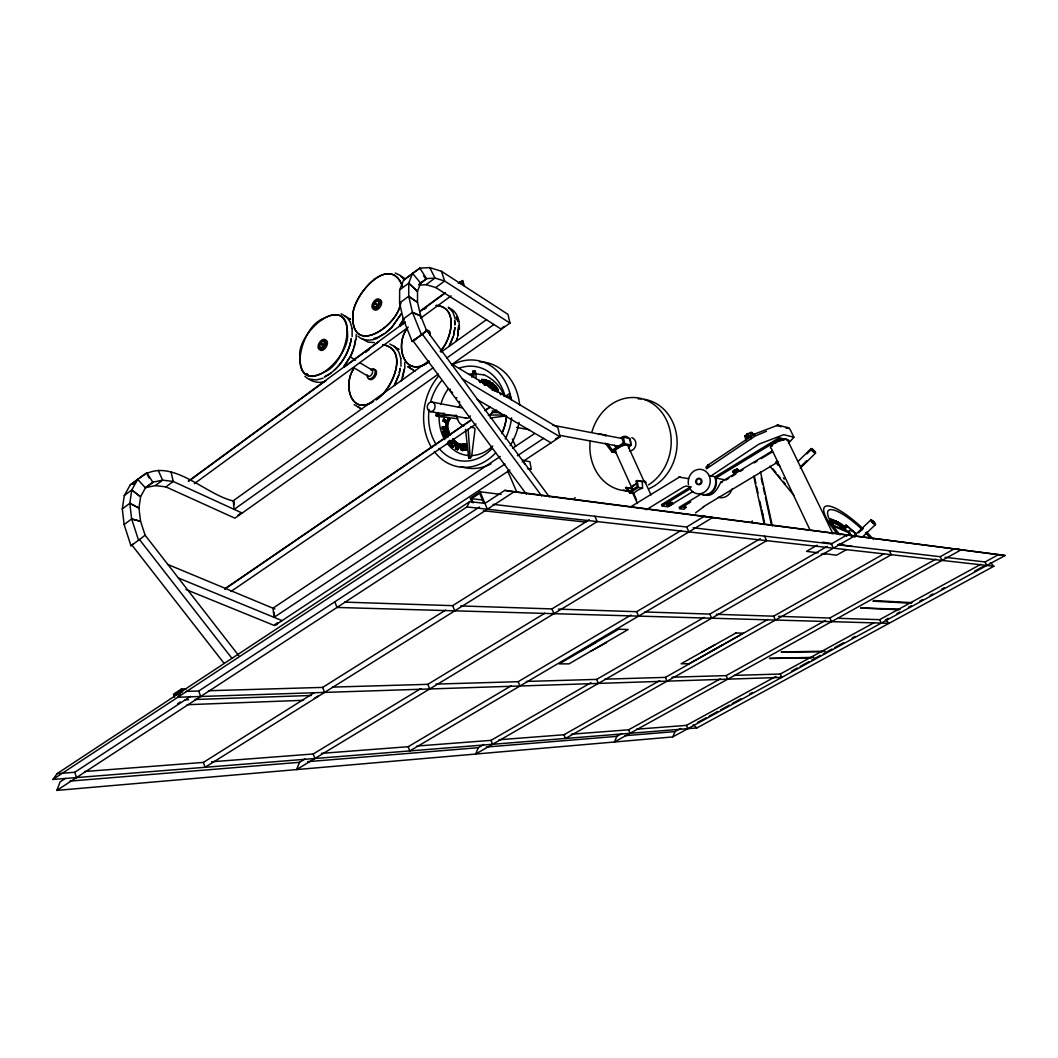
<?xml version="1.0" encoding="UTF-8"?>
<svg xmlns="http://www.w3.org/2000/svg" width="1058" height="1058" viewBox="0 0 1058 1058"><rect width="100%" height="100%" fill="white"/><g stroke="black" fill="none" stroke-linecap="round" stroke-linejoin="round"><path stroke-width="1.5" d="M399.58 303.038L408.705 296.28L417.526 302.443L420.727 316.011L426.652 330.691L421.454 334.791L412.422 312.282L408.705 296.28L408.758 283.16L399.659 289.892L399.58 303.038L403.257 319.093L412.197 341.509L423.187 333.468M442.773 420.727L447.838 423.57L449.888 419.113L448.804 418.426L447.521 421.177L443.566 418.981L442.773 420.727L447.97 423.584L447.944 428.543L447.23 428.411L447.243 423.464L445.987 423.544L445.96 426.612L446.674 426.744L446.714 423.676L445.987 423.544M747.027 434.494L750.413 432.471A3.677 1.098 -25.5 0 1 752.079 432.841L751.55 433.687M459.265 443.871L461.526 444.611L457.744 449.69L455.495 448.976L455.681 442.35L459.542 444.783L459.979 443.99L458.828 444.664L455.681 442.35M457.744 449.69L456.21 449.081L456.408 442.469M489.603 386.831L489.947 381.303L487.989 380.682L484.842 384.808L486.521 384.636L488.968 386.699L489.947 381.303M491.19 388.908L491.454 385.641L489.999 387.836L489.008 386.924L491.825 382.639L493.425 383.697L493.253 385.972M491.825 382.639L492.79 383.565L492.512 386.977L493.993 384.808L495.62 385.879L492.803 389.979M626.389 487.156L629.642 491.309L637.26 486.574L636.162 481.059L636.982 480.557L642.285 481.483L642.537 488.148L640.817 488.783A8.292 2.447 -24.3 0 0 634.311 492.83L633.782 493.531L629.642 492.856L625.569 487.659L630.846 487.91L632.777 490.846M439.163 414.974C440.961 412.289 434.494 413.414 436.2 415.794A3.928 1.045 18.2 0 0 439.268 416.601L457.942 418.73M754.777 433.899A3.518 0.754 68.3 0 1 755.174 433.978L754.724 433.978A3.531 1.243 57.7 0 0 754.341 434.15L777.339 425.356A3.531 1.203 70.6 0 1 778.014 425.263L778.331 425.21A3.531 3.108 -80.1 0 0 776.598 425.488L781.293 426.731M481.721 380.827L483.771 381.092L481.721 380.827L481.893 379.412L486.535 379.915L486.363 381.33L484.511 381.078L484.022 384.9M482.355 380.959L481.893 379.412M482.792 383.499L483.122 380.946M484.657 385.033L485.159 381.224M486.363 381.33L486.535 379.915M706.466 466.578L706.44 466.763A3.465 3.161 -71.2 0 0 706.4 468.39L706.612 467.967A3.452 1.732 54.7 0 1 706.44 466.763L708.172 464.978M457.056 445.458L456.778 447.508L458.696 445.934L457.056 445.458L457.982 445.815M790.009 429.204L793.91 437.271L788.408 443.315M238.764 655.643L145.118 535.216L140.569 521.303L131.655 519.015L129.79 503.33L131.827 489.96L137.646 479.34L145.435 487.857L140.529 496.81L131.761 489.96L124.315 495.514L122.292 508.885L124.117 524.556L130.967 545.769L139.484 539.554L231.887 658.261M352.116 336.603L352.116 328.893M453.591 335.386L454.98 327.504L453.551 335.637M752.132 434.335L751.683 433.37M473.574 377.137L474.751 370.763L473.23 370.803L471.802 377.177M399.289 373.011L400.162 368.329M399.289 373.051L400.175 368.515M402.807 377.151L404.301 369.11L401.352 380.893M354.099 347.394L355.686 339.446L354.046 347.646M351.309 338.573C348.651 354.337 338.996 369.784 324.383 376.979L330.731 373.276M451.462 440.525A1.653 1.336 -81 0 0 451.647 441.874A1.719 1.402 -81.1 0 0 449.928 444.677L453.128 447.203L456.434 442.284L454.464 440.961L453.062 443.051A1.323 1.071 -81 0 1 452.943 441.371L453.975 439.969L453.67 441.49A1.323 1.071 -81 0 0 453.565 442.799M351.309 338.758C349.391 350.687 343.242 361.995 334.315 370.115M464.422 286.163L462.663 280.595L462.782 283.835L459.714 282.023L460.455 283.584M846.096 531.037L845.183 526.699A3.267 1.296 -32.4 0 1 845.964 525.138L847.088 525.998A3.24 1.375 -72.1 0 0 846.969 527.373M503.965 396.406C501.201 386.223 492.367 378.407 483.413 374.492M625.569 487.659L630.846 487.91M811.592 449.214L814.938 452.52L811.75 449.161L806.91 453.856M745.956 440.802L744.898 435.975L747.755 433.476M831.747 519.637C828.626 518.949 838.412 525.046 832.17 521.197L833.691 522.811C829.631 526.038 827.938 516.211 832.474 522.718L831.826 523.366M990.341 562.591L993.846 566.242L696.891 727.944L52.9 779.468L57.132 773.623L469.673 501.598L484.948 503.396L504.811 490.37L1005.1 555.503L672.716 736.937L56.881 790.392L60.041 781.915L65.398 778.41M453.089 336.735L449.081 346.059M456.408 340.544L457.413 337.846M456.368 340.716L457.36 338.097M706.506 468.76L750.902 438.845A3.505 1.481 56.1 0 1 750.598 436.861L754.619 434.044M400.625 302.905C398.311 325.573 351.93 357.049 352.817 316.104C352.195 295.724 389.767 252.426 402.463 286.268C389.926 252.412 352.301 295.552 352.817 315.879C351.534 356.982 398.152 325.943 400.572 303.13M450.47 343.744L453.049 336.947M353.584 348.756L350.965 355.541L343.731 366.769L350.859 355.805L353.544 348.968M353.504 369.136C343.506 383.618 349.801 415.252 372.403 401.987M426.705 278.598L420.661 283.147L417.46 291.373L408.705 283.147L412.58 273.4L419.854 268.137L429.773 267.608L441.477 271.284L507.985 314.385L509.982 323.1L501.294 329.263M353.61 368.885C342.845 384.107 350.634 416.297 373.553 401.379M304.995 758.983L299.507 762.315L296.624 769.576L712.537 517.587L704.324 516.278L686.668 527.016L493.054 504.335M750.598 436.861L751.22 436.319L708.278 464.885A3.452 1.534 56.2 0 0 708.225 467.319M399.659 289.892L403.601 280.119L412.607 273.44L420.661 283.147M483.929 744.435L478.282 747.689L475.637 754.037L854.547 535.996L847.18 534.832L831.35 543.957L693.149 527.783M468.112 429.31L470.241 458.207L468.747 458.154A3.968 1.203 85.8 0 0 469.078 455.376L468.972 452.229M622.078 733.445L616.84 736.355L614.407 741.989L961.167 549.816L954.488 548.771L940.192 556.706L837.791 544.725M672.716 736.937L675.044 731.594L680.73 728.486M443.5 420.846L444.281 419.113M447.111 423.438L449.174 418.981L449.888 419.113M443.566 418.981L446.807 421.044L448.804 418.426M52.9 779.468L466.962 506.914L469.673 501.598M832.514 523.446L833.691 522.811M124.315 495.514L130.253 484.881L137.685 479.38M401.273 313.737L391.777 327.425L385.416 333.085M399.607 325.282L403.786 318.961M408.19 326.988C393.933 343.599 403.442 380.126 429.085 361.862M394.515 385.086L398.998 374.572L394.449 385.257M401.18 313.962L391.592 327.649L385.205 333.27M401.498 322.928L403.733 319.093M407.528 328.086C393.933 344.802 404.09 379.729 428.913 361.995M832.474 522.718L831.972 524.53M489.656 387.056L492.473 382.784M181.645 691.509L177.823 697.235L781.809 677.385L780.249 674.039L734.358 675.374M453.776 443.17L455.191 441.067M452.401 447.084L456.434 442.284M511.45 399.779L509.572 393.88L509.784 397.411L506.729 395.785L507.496 397.411M492.168 389.847L495.62 385.879M787.416 440.26A9.377 2.685 -25.6 0 0 777.127 441.662A9.377 2.685 -25.6 0 0 771.308 448.407L810.058 530.071M457.03 449.584L461.526 444.611M445.577 438.554A1.494 1.203 -80.9 0 1 447.402 436.954A1.931 1.561 -80.9 0 1 447.746 435.129L449.412 434.772A2.447 1.984 -80.9 0 1 450.126 435.05M485.49 384.953L487.989 380.682M399.514 325.441L401.352 323.193M440.406 351.071C451.581 339.552 459.132 306.886 436.081 305.484M382.097 394.753C394.806 383.432 407.026 348.571 382.731 344.604M440.313 351.23C451.501 339.711 459.251 307.111 436.24 305.445M839.06 524.9L839.708 524.252L839.536 525.866L839.06 524.9L841.401 527.149L842.803 525.72L845.263 528.352A2.79 0.701 44.2 0 1 844.998 528.947L845.025 528.987M450.311 389.093L450.417 390.415M842.644 527.968C844.377 528.722 844.72 528.167 843.662 526.897M666.685 504.798L668.061 503.41L672.28 502.471L672.888 503.793L668.722 506.346L667.294 506.121L666.685 504.798L668.114 505.01L668.722 506.346M829.062 521.29L830.755 519.69L832.818 521.29L831.324 519.676M830.755 519.69L829.697 520.377L832.646 523.525M829.988 521.885L830.623 521.224L831.628 522.321L830.623 521.224M829.684 522.559L830.332 521.911L832.791 524.305L832.262 525.548L832.791 524.305M832.302 519.69L834.855 522.797L835.939 522.454A2.804 0.701 44.1 0 0 834.365 520.642L832.302 519.69L831.667 520.338L834.207 523.446L835.291 523.102M667.294 506.121L668.669 504.732L672.888 503.793M832.17 521.938C833.228 517.494 837.222 525.416 833.545 520.589M839.536 525.866L837.566 522.903L838.214 522.255L839.179 524.504L837.076 523.128L836.6 524.133L835.86 523.789L834.894 521.488L836.323 521.21L840.184 525.218M834.154 522.731L833.519 523.379L834.577 522.692M836.323 521.21L834.894 521.488M835.86 523.789L836.481 521.819L837.367 522.89L836.6 524.133M836.442 523.776L837.936 523.578M837.288 524.226L838.346 524.067M839.51 524.9L838.769 524.094L839.404 523.446L840.264 524.252L839.404 523.446M837.698 524.715L838.544 525.152L839.549 523.842M839.563 525.323L839.708 524.252M842.803 525.72L841.401 527.149L842.155 526.368L844.628 528.987A2.79 0.701 44.2 0 1 844.35 529.595L841.454 527.201A3.333 0.833 44.1 0 0 840.237 525.681L841.176 524.728L838.214 522.255M840.396 526.434L841.044 525.786L844.892 528.947M846.532 536.247L849.68 533.1L849.23 531.79L831.588 524.636M798.182 461.341L811.063 448.566M684.777 508.845L684.182 507.536L685.544 506.187L686.153 507.483M800.866 466.446L806.725 460.64M800.218 468.244L815.467 453.155A3.2 0.78 44.7 0 0 812.835 449.438A3.2 0.78 44.7 0 0 811.499 449.994A3.2 0.78 44.7 0 0 815.467 453.155M732.586 471.432L736.871 468.826L738.828 470.426L734.543 473.032L732.586 471.432L733.921 471.709M492.446 390.376L495.977 386.937L497.948 389.119A2.01 1.653 -78.5 0 1 498.173 390.931A3.399 2.777 -78.5 0 1 497.657 391.976M494.258 389.37L496.612 387.069M733.207 472.767L734.675 471.326L738.828 470.426M494.179 390.786L496.004 389.027L497.009 389.873M494.827 390.931L496.638 389.159M854.547 535.507L870.906 519.875M858.607 532.822L863.275 528.365M862.574 536.882L875.442 524.609A3.28 0.807 45.4 0 0 872.625 520.681A3.28 0.807 45.4 0 0 871.435 521.449A3.28 0.807 45.4 0 0 875.442 524.609M447.613 442.284L449.676 440.34M448.341 442.403L450.391 440.459M320.468 320.058C298.885 330.612 285.805 393.946 326.406 371.041C348.611 360.54 361.439 296.187 320.468 320.058A2.896 1.389 52.8 0 1 320.627 319.529M365.711 352.301L369.401 349.061M772.181 450.999L720.71 482.276C717.681 488.69 712.444 498.424 703.768 494.43M380.92 395.771L376.185 399.858C391.46 390.177 410.583 349.378 382.586 344.644M695.582 512.826L703.914 506.689M412.197 341.509L415.582 338.877M526.355 494.139L413.162 340.993L415.424 339.221M413.162 340.993L426.877 330.77L549.353 496.903M145.118 535.216L138.572 540.254L131.628 518.962L124.117 524.556M130.967 545.769L133.163 544.077M153.026 482.157L145.435 487.857L152.868 482.276L146.771 472.688L130.279 484.908M139.405 478.19C169.386 453.723 204.63 495.012 233.752 501.016M136.442 481.443L132.753 484.207L135.384 482.316M418.915 284.39L426.572 278.704L419.854 268.137L403.64 280.158M122.292 508.885L129.79 503.33L138.942 508.025L140.569 521.303L131.628 518.962M145.435 487.685L155.262 485.596L162.615 480.147L173.208 481.469L242.163 513.051M419.008 285.144L426.109 284.642L434.983 278.069L444.611 281.031L509.982 323.1M155.262 485.596L165.894 486.878L173.208 481.469L171.092 472.066M426.109 284.642L435.764 287.551L444.611 281.031L441.477 271.284M403.23 319.04L412.448 312.335L420.727 316.011L412.422 312.282M188.258 481.218L405.161 322.068M419.801 311.317L445.087 292.775M188.747 481.165L325.494 380.84M344.088 367.205L378.605 341.879M399.845 326.287L405.161 322.399M419.761 311.687L444.982 293.172M458.259 283.438L462.24 280.515M194.381 483.638L407.224 327.993M420.529 318.26L451.118 295.883M420.079 335.465L422.896 333.455M428.94 360.804L233.223 500.778L234.149 509.387L433.344 367.602M441.014 352.182L486.587 319.582M446.793 358.014L493.901 324.489M501.849 328.02L504.269 326.314M237.852 515.339L241.475 512.76M438.343 374.069L234.916 518.195L165.894 486.878M451.779 364.547L501.492 329.329L435.764 287.551M225.103 588.645L471.101 419.92M486.045 409.671L490.132 406.88M505.076 396.618L509.149 393.827M224.719 589.174L471.313 420.079M484.934 410.729L490.383 406.999M230.909 591.501L476.047 423.98M488.307 415.596L496.48 410.015M500.249 456.487L272.964 608.191L274.048 617.343L505.01 463.986M512.575 448.261L534.475 433.635M478.851 380.92A2.222 1.812 -78.5 0 1 480.001 380.615A1.627 1.323 -78.4 0 1 480.927 381.422L479.763 382.189A1.904 1.547 -78.5 0 1 480.689 382.48M517.388 455.773L543.508 438.422M750.902 438.845L754.605 436.385A3.465 1.018 -25.5 0 1 756.258 435.565L766.468 431.28M710.473 476.312L758.308 444.585A3.478 1.005 -25.5 0 1 760.147 443.659L783.687 434.693L793.897 437.179M275.093 624.432L277.593 622.765M555.371 439.083L557.883 437.417M509.877 470.056L274.564 625.595L186.01 589.544M522.229 461.896L560.079 436.875L557.844 427.538L451.144 363.674M186.353 688.824L181.447 688.956L173.472 694.233L174.557 697.328M501.161 494.443L480.054 491.772L470.255 498.252L472.08 502.59M181.103 690.305L174.451 694.696L179.371 694.537M473.204 502.815L471.471 498.675L479.631 493.279L483.718 502.96M177.612 703.742L180.283 701.983M57.132 773.623L74.761 772.274L190.453 696.428M186.301 691.377L198.719 691.019L479.446 507.007M56.881 790.392L513.99 491.851L1005.1 555.503M598.616 434.56L599.674 433.873L606.446 435.327L605.401 436.002M623.347 437.126L622.078 437.933L623.665 444.386L630.343 445.775L631.401 445.101L630.026 438.567L623.347 437.126L624.736 443.699L631.401 445.101M574.388 498.252L575.182 497.736M644.613 482.58L627.87 445.696A6.851 2.195 -24.4 0 0 627.434 445.273L626.614 445.061A6.851 2.195 -24.4 0 0 618.441 447.706A6.851 2.195 -24.4 0 0 615.809 451.753L612.952 451.197L612.41 450.02L623.122 443.196M605.255 443.223L611.881 451.885L624.736 443.699M84.534 771.52L203.374 762.408L314.358 692.633M208.505 690.729L322.677 687.396L445.683 610.056M344.644 602.121L452.665 605.665L589.28 519.769M314.332 698.373L318.154 695.979M629.642 492.856L638.358 487.447L642.537 488.148M630.065 507.218L680.096 476.708L679.448 476.946M646.319 509.744L682.846 487.354A3.465 0.992 -24.7 0 1 686.721 486.111L691.429 486.958M688.454 484.59A12.312 10.95 -78.8 0 1 701.758 469.514A12.312 10.95 -78.8 0 1 707.868 488.73A12.312 10.95 -78.8 0 1 689.393 487.553L661.541 504.6L662.149 505.922L667.836 506.808L692.818 491.573M662.149 505.922L690.014 488.889L689.393 487.553M789.4 441.517L788.752 440.181L779.111 437.761L715.234 476.735A12.233 10.911 -78.8 0 1 713.78 490.264A12.233 10.911 -78.8 0 1 702.009 494.443M715.922 476.867L715.234 476.735L715.856 478.071L779.759 439.096L783.899 440.128M701.15 493.98L679.13 507.351L679.739 508.66L683.865 509.295M211.574 761.786L313.221 753.984L420.859 688.573M332.529 687.105L427.842 684.328L544.87 613.204M460.799 605.93L551.919 608.919L681.048 530.428M726 480.028L728.817 478.309M731.633 476.603L735.865 474.037M740.084 471.471L742.901 469.752M754.182 462.915L756.999 461.195M761.218 458.63L772.499 451.779M679.739 508.66L690.742 501.968M703.292 506.756L778.516 461.658M751.841 521.475L752.542 521.052M511.133 685.862L408.15 746.71L409.79 750.915L766.64 540.664L764.511 536.141M436.055 684.09L518.182 681.683L631.004 615.029M558.426 609.13L636.638 611.696L760.252 538.654M378.804 336.96L384.094 333.865M423.769 309.399L426.453 307.838M383.922 333.997L378.592 337.079L373.963 338.375M416.931 746.035L490.991 740.362L590.933 682.688M526.355 681.445L596.646 679.395L704.152 617.356M644.772 611.96L709.812 614.09L827.065 546.444M817.173 545.24L806.54 551.337L818.046 552.818M825.557 553.784L821.246 554.141M841.242 544.857L842.552 544.103L839.589 543.68M846.4 549.631L836.574 555.199L823.058 553.466M659.689 680.625L563.927 734.768L565.475 738.458L891.312 554.696L889.368 550.755M604.832 679.157L665.403 677.385L767.949 619.406M716.359 614.314L773.649 616.192L883.655 553.995M442.68 431.386L444.386 430.95L442.68 431.386L444.082 436.041L449.65 433.608L448.182 428.834L446.278 429.323L447.944 432.537L446.383 432.775L445.511 430.13L444.466 430.725L445.299 433.74L446 433.344L444.466 430.725M445.18 430.844L446.238 430.249L447.098 432.894M443.672 430.831L444.572 433.621L446 433.344M571.28 734.199L628.624 729.808L720.432 678.8M671.975 677.199L726.172 675.612L825.505 620.424M778.463 616.338L829.829 618.031L935.894 559.1M636.651 729.187L686.417 725.378L775.924 676.406M780.143 674.091L873.882 622.818M837.857 618.295L879.648 619.657L980.753 564.337M945.006 557.275L985.091 561.97L998.726 554.511M697.539 722.482L706.215 717.747M709.111 716.173L717.774 711.426M720.67 709.852L729.346 705.117M732.242 703.544L740.904 698.796M749.58 694.061L752.476 692.487M778.503 678.271L781.386 676.697M791.503 671.169L797.296 668.008M800.179 666.434L808.854 661.7M811.75 660.113L820.426 655.378M823.309 653.804L831.985 649.07M834.881 647.483L843.557 642.748M852.219 638.014L855.115 636.427M888.35 618.282L885.48 619.856L889.051 623.307L336.999 607.451L334.817 601.804M896.972 613.574L899.842 612.013M908.465 607.305L911.335 605.731M919.957 601.023L922.827 599.45M930.008 595.535L932.878 593.961M941.501 589.253L944.371 587.693M974.537 571.214L983.16 566.506M444.082 436.041L449.65 433.608M708.278 464.885L709.336 464.925M446.383 432.775L447.23 432.405M377.732 338.124C371.424 340.901 363.172 341.231 357.882 336.127M642.285 481.483L636.162 481.059M323.074 378.222L316.382 379.954L309.584 379.134M325.904 380.933C318.723 384.252 310.563 381.343 304.929 376.37M679.567 476.827L678.905 477.092L688.626 478.652M152.815 482.197L162.615 480.147L158.224 470.374M750.413 433.873L749.527 436.875M462.478 446.78L463.589 446.661L463.563 445.537L464.277 445.656L462.425 445.669L462.161 446.608L464.303 446.767M490.132 418.003L506.425 415.86M720.71 482.276L722.111 482.541M461.843 444.386L465.877 444.135L466.023 450.139L462.121 450.391A1.494 1.217 -81.2 0 1 461.42 447.627A1.666 1.349 -81.1 0 1 461.843 444.386L465.877 444.135M462.121 450.391L466.023 450.139M436.227 413.942L444.215 413.228M69.881 781.108L299.507 762.315M307.706 761.654L478.282 747.689M486.429 747.027L616.84 736.355M624.921 735.694L675.044 731.594M445.96 426.612L442.191 426.89L442.204 428.807L447.23 428.411M447.944 428.543L442.204 428.807M321.407 753.362L408.692 746.67M499.098 739.74L564.734 734.702M446.714 423.676L447.97 423.584M444.175 426.916L446.674 426.744M426.506 278.611L434.983 278.069L429.773 267.608M187.107 704.707L303.567 700.29M185.269 699.827L188.536 699.722M195.082 699.497L311.25 695.463M436.134 415.768L456.818 415.358M813.814 657.335L769.47 658.433L811.182 657.917M488.756 415.067L504.93 414.974M825.081 651.186L781.135 651.979L822.397 651.754M581.265 651.027L580.445 651.014L596.143 642.365M590.946 651.133L606.525 642.563L605.731 642.537M701.48 652.323L715.195 644.626M709.151 652.416L722.786 644.772M276.402 624.604L277.103 624.617M492.115 412.422L500.196 412.752M900.213 609.157L860.617 607.98L899.141 609.752M912.102 602.663L874.04 600.547L872.929 601.169L911.017 603.258M374.36 342.567L368.012 342.091L361.942 338.626M449.412 434.772L447.746 435.129M484.511 381.078L485.715 381.184M492.115 410.954L498.543 411.655M483.268 510.736L585.92 522.136M466.962 506.914L993.846 566.242M471.471 498.675L482.898 500.037M476.087 373.871L483.321 374.836M822.489 542.199L832.223 543.574M838.28 544.434L852.1 546.391M830.411 533.272L833.387 533.721M455.495 448.976L456.21 449.081M684.182 507.536L685.544 507.761M461.42 447.627L462.134 447.732M457.175 444.016L457.889 444.135M458.828 444.664L459.542 444.783M462.544 445.656L463.192 446.899M504.811 490.37L513.99 491.851M452.943 441.371L453.67 441.49M451.647 441.874L452.361 441.993A1.719 1.389 -81.1 0 0 450.391 442.932M457.228 442.932L457.942 443.051M447.402 436.954L448.116 437.073A1.494 1.203 -80.9 0 0 446.621 437.47M444.572 433.621L445.299 433.74M527.426 468.641L531.275 469.289L529.86 461.698L523.34 460.561L524.794 464.369M446.278 429.323L447.005 429.455M445.511 430.13L446.238 430.249M442.191 426.89L442.918 427.009M446.807 421.044L447.521 421.177M429.905 411.483L466.075 418.135M516.595 427.419L529.542 429.799M560.304 435.46L618.573 446.172M432.418 402.172A4.827 3.875 -79.9 0 1 433.754 410.187A4.827 3.875 -79.9 0 1 427.339 408.137A4.827 3.875 -79.9 0 1 432.418 402.172L462.24 407.885M552.911 425.25L622.408 438.567M709.045 475.531L714.56 476.603A12.246 10.911 -78.8 0 1 713.092 490.145A12.246 10.911 -78.8 0 1 701.322 494.324M715.856 478.071L724.558 479.75M456.143 397.649L456.871 397.795M611.881 451.885L615.915 452.692M451.501 391.949A1.349 1.084 -79.1 0 0 451.845 392.306L452.573 392.452M480.927 381.422L480.279 381.277A1.627 1.323 -78.4 0 0 479.353 380.483A2.222 1.812 -78.5 0 0 478.705 380.536M778.675 425.276L788.184 427.816M470.598 426.929L474.024 427.921A1.838 1.455 -84.5 0 1 475.055 428.913L471.775 455.39A3.968 3.148 -83.4 0 1 470.281 458.154M846.135 527.347L839.973 523.088L830.133 518.618M359.601 407.819L354.179 404.672M840.951 525.059L841.004 525.072A3.333 0.833 44.1 0 1 842.036 526.514M178.379 577.985L282.063 620.636M167.878 564.496L274.921 609.011M831.879 525.509L849.68 533.1M322.055 319.437L321.817 319.331A2.923 1.137 47.8 0 1 322.28 319.569M395.242 273.03L400.585 275.583L403.772 279.352M400.506 276.257L404.328 278.082M837.248 523.498L835.529 520.84M448.341 307.785C454.358 309.465 457.889 315.548 458.987 321.328M412.699 369.533L407.462 366.703M129.79 503.33L138.942 508.065L140.582 496.85L131.827 489.96M394.409 346.469L398.84 351.944L400.81 358.411M398.244 348.849L399.051 349.524M341.007 313.856L346.27 316.673L350.053 321.672M349.828 318.881L350.502 319.371M345.04 316.342L350.079 319.013M389.794 344.022L394.647 346.601M393.616 346.389L398.482 348.968M415.08 371.094L411.099 368.911L408.97 366.174M448.42 307.151L452.969 312.361L455.257 319.053M305.709 374.122L308.447 375.696L306.913 373.5M477.198 399.514L551.046 442.839M361.836 409.168L357.71 406.536M833.201 521.329L834.114 522.136M462.32 378.843L560.079 436.875M354.126 367.933L367.867 376.093M350.079 356.863L355.567 360.156M359.68 362.616L372.032 370.022M448.089 418.294L449.174 418.981M408.705 296.28L417.513 302.403L417.513 291.426L408.758 283.16M838.769 524.094L839.536 524.715M746.512 436.729L748.284 438.488L747.411 434.481L748.932 437.642M777.762 461.791L776.784 460.944M830.556 522.996L832.91 524.887M693.202 724.849L696.891 727.944M847.088 525.945L856.279 533.973L845.99 525.099M452.626 438.686L453.975 439.969M493.993 384.808L494.972 385.747M454.464 440.961L455.72 442.165M450.655 444.796L453.128 447.203M496.004 389.027L496.347 390.349A1.415 1.151 -78.5 0 1 495.766 391.248M830.345 519.729L833.281 522.877M474.751 370.763L474.791 370.816A3.981 3.055 75.8 0 1 475.981 373.858L476.126 378.552M831.099 520.285L833.929 523.34M836.64 522.956L838.544 525.152M751.987 432.563L754.076 435.089M775.99 461.658L780.169 466.71M776.175 462.862L778.278 465.414M772.776 468.707L775.911 472.516M778 475.055L780.077 477.594M783.211 481.403L785.3 483.942M769.867 466.168L793.95 495.461M614.262 445.193L616.219 447.666M607.517 443.818L612.41 450.02M131.893 545.055L224.124 663.379M840.409 524.953L841.044 525.786M522.943 460.032L523.446 460.693M422.406 334.288L541.683 495.938M632.909 492.248L633.782 493.531M495.977 386.937L497.3 388.987A2.01 1.653 -78.5 0 1 497.538 390.786A3.399 2.777 -78.5 0 1 496.863 392.029M423.623 275.807L425.21 278.294M147.498 475.254L149.204 477.938M746.776 434.044L748.337 437.126M985.091 561.97L986.876 565.461M940.192 556.706L942.056 560.409M879.648 619.657L881.301 623.083M787.258 439.559L832.805 533.43M831.35 543.957L833.387 548.176M779.111 437.761L779.759 439.096M829.829 618.031L831.548 621.654M736.871 468.826L737.492 470.162M736.725 470.546L737.347 471.868M734.054 469.99L734.675 471.326M773.649 616.192L775.448 620.041M686.668 527.016L688.903 531.909M670.851 502.246L671.46 503.568M668.061 503.41L668.669 504.732M709.812 614.09L711.69 618.203M644.811 481.364L650.948 494.866M726.172 675.612L727.772 679.17M615.359 451.33L632.023 488.241A6.903 2.063 -24.3 0 1 632.023 487.645M633.861 493.927L636.559 499.905M632.724 493.054L637.458 503.555M594.861 516.264L597.201 521.581L205.08 767.288L203.374 762.408M636.638 611.696L638.582 616.113M665.403 677.385L667.069 681.167M686.417 725.378L687.872 728.671M512.403 439.044L515.577 446.383M628.624 729.808L630.132 733.287M507.628 470.77L516.727 491.983M596.646 679.395L598.365 683.415M551.919 608.919L553.942 613.68M480.054 491.772L487.407 509.215M518.182 681.683L519.967 685.994M452.665 605.665L454.781 610.823M490.991 740.362L492.592 744.29M500.024 393.338L500.632 394.832M427.842 684.328L429.68 688.956M322.677 687.396L324.568 692.421M313.221 753.984L314.9 758.507M198.719 691.019L200.663 696.481M181.447 688.956L182.545 692.064M456.408 317.056L457.929 321.434M456.514 317.188L457.955 321.473M74.761 772.274L76.493 777.577M447.468 428.702L448.936 433.489M443.395 431.505L444.81 436.161M350.277 322.148L352.063 328.443M473.23 370.803L473.243 370.855A3.968 1.256 -83.4 0 1 473.27 373.924M760.464 471.775L772.38 526.064M761.205 478.084L762.606 484.485M763.307 487.698L764.709 494.099M765.423 497.3L771.388 524.517M747.464 433.648L748.046 436.359M745.718 436.769L746.419 439.983M754.526 477.039L755.928 483.48M756.642 486.706L758.044 493.147M759.803 501.201L761.218 507.642M761.919 510.869L763.334 517.309M753.706 476.232L764.26 524.53M761.76 509.705L764.537 522.507M636.982 480.557L638.358 487.447M274.088 612.278L274.63 616.854M465.52 429.323L468.72 458.193M233.963 501.796L234.281 504.666M458.656 327.147L457.691 336.272L458.617 325.838M454.847 324.674L454.649 320.402L454.874 324.74M459.093 321.764L459.397 329.25M465.163 444.016L465.308 450.034M404.725 362.471L404.857 368.435M400.85 358.622L400.995 366.253M356.176 334.394L356.202 338.904M836.957 533.417A45.137 11.268 44.3 0 1 826.496 506.002A45.137 11.268 44.3 0 1 862.997 528.63M866.542 532.081A45.137 11.268 44.3 0 1 873.247 539.183M840.078 534.885A39.9 9.972 44.3 0 1 829.856 509.744A39.9 9.972 44.3 0 1 862.323 529.714M865.457 532.769A39.9 9.972 44.3 0 1 870.456 538.019M851.227 535.652A10.699 2.671 44.3 0 1 855.261 533.126M854.904 537.252A3.928 0.979 44.3 0 1 855.671 535.824M834.233 521.779A2.804 0.701 44.1 0 1 834.55 522.136M506.438 417.288A41.183 33.565 -79.8 0 1 501.704 433.608M492.79 445.987A41.183 33.565 -79.8 0 1 471.881 455.562M468.959 455.548A41.183 33.565 -79.8 0 1 447.362 443.606M444.704 439.612A41.183 33.565 -79.8 0 1 439.11 416.482M440.842 404.487A41.183 33.565 -79.8 0 1 448.552 388.418M468.747 374.439A41.183 33.565 -79.8 0 1 473.164 373.752M451.581 365.274A53.984 43.907 -79.8 0 1 511.199 398.972M511.622 417.804A53.984 43.907 -79.8 0 1 505.274 438.991M495.673 452.864A53.984 43.907 -79.8 0 1 434.322 451.541M431.677 447.679A53.984 43.907 -79.8 0 1 438.25 376.45M479.552 361.81A53.641 43.748 -79.8 0 1 519.676 405.174M519.015 422.446A53.641 43.748 -79.8 0 1 510.141 445.683M490.978 463.84A53.641 43.748 -79.8 0 1 461.182 466.604M459.463 368.078A47.729 38.815 -79.8 0 1 505.05 396.221M506.517 416.257A47.729 38.815 -79.8 0 1 502.18 433.013M492.195 448.42A47.729 38.815 -79.8 0 1 439.057 448.394M436.293 444.611A47.729 38.815 -79.8 0 1 429.085 409.472M430.593 401.921A47.729 38.815 -79.8 0 1 441.57 380.708M463.827 425.911A12.802 10.408 -79.8 0 1 456.911 416.997M458.458 407.356A12.802 10.408 -79.8 0 1 460.243 404.698M470.374 415.887A4.695 3.822 -79.8 0 1 465.044 417.659M452.454 392.769A1.534 1.243 -79.1 0 1 451.845 392.306M459.727 402.397A1.719 1.389 -79.4 0 1 459.45 401.418M461.857 447.587A1.666 1.349 -81.1 0 1 461.433 447.071M461.262 445.987A1.666 1.349 -81.1 0 1 462.571 444.505M448.698 434.653A2.447 1.984 -80.9 0 1 449.888 435.407M452.308 441.9A1.653 1.336 -81 0 1 452.176 440.644M462.835 450.496A1.494 1.217 -81.2 0 1 461.896 447.944M480.187 382.348A1.904 1.547 -78.5 0 1 481.139 382.493M631.811 437.615A6.798 5.859 -79.1 0 1 635.779 445.021A6.798 5.859 -79.1 0 1 629.655 450.92M620.596 438.329A6.837 5.872 -79.1 0 1 627.103 436.835A6.837 5.872 -79.1 0 1 630.449 443.117M630.158 444.889A6.837 5.872 -79.1 0 1 628.492 447.931M591.845 432.259A46.909 40.429 -79.1 0 1 657.163 407.264A46.909 40.429 -79.1 0 1 648.501 484.881M627.751 490.886A46.909 40.429 -79.1 0 1 590.152 441.186M644.269 399.329A46.645 40.283 -79 0 1 677.041 440.088A46.645 40.283 -79 0 1 648.832 488.756M629.325 491.401A46.645 40.283 -79 0 1 623.466 490.026M638.252 398.906A46.645 40.283 -79 0 1 641.254 398.985M784.322 479.089A3.174 0.833 44.8 0 1 783.343 477.899M745.387 436.372A3.677 1.098 -25.5 0 1 744.898 435.975M370.922 369.705A3.703 2.182 -59.3 0 1 372.561 372.218A3.703 2.182 -59.3 0 1 369.89 376.132A3.703 2.182 -59.3 0 1 367.324 374.968M324.938 340.147A5.687 3.227 -59.3 0 1 327.332 343.929A5.687 3.227 -59.3 0 1 323.232 349.96A5.687 3.227 -59.3 0 1 319.423 348.241M370.644 369.678A5.541 3.28 -59.3 0 1 375.233 371.345A5.541 3.28 -59.3 0 1 371.16 378.433A5.541 3.28 -59.3 0 1 367.285 375.511M372.985 369.85A5.541 3.28 -59.3 0 1 376.529 372.125A5.541 3.28 -59.3 0 1 373.487 378.513A5.541 3.28 -59.3 0 1 368.898 378.433M369.163 349.722A2.804 1.323 53.9 0 1 369.308 349.193M425.66 331.088A3.769 2.261 -58 0 1 426.043 331.564M378.592 307.111A3.862 2.235 -58.1 0 1 377.891 307.746M377.918 300.049A5.793 3.346 -58.1 0 1 381.66 302.614A5.793 3.346 -58.1 0 1 377.746 309.399A5.793 3.346 -58.1 0 1 373.342 307.997M427.525 330.744A5.647 3.386 -58 0 1 429.998 335.346M426.242 329.924A5.647 3.386 -58 0 1 428.953 333.23M373.884 279.682A2.949 1.323 53.3 0 1 374.029 279.153M632.459 486.905A6.903 2.063 -24.3 0 1 637.524 483.493M641.955 481.562A8.279 2.473 -24.3 0 1 645.711 483.043M630.7 488.558A8.279 2.473 -24.3 0 1 636.136 483.704M771.943 446.264A7.816 2.235 -25.6 0 1 772.578 445.392M775.051 443.381A7.816 2.235 -25.6 0 1 776.744 442.376M778.569 441.464A7.816 2.235 -25.6 0 1 783.7 439.89M696.891 480.001A3.081 2.738 -78.8 0 1 701.533 479.829A3.081 2.738 -78.8 0 1 699.523 484.59A3.081 2.738 -78.8 0 1 696.587 480.742M732.004 489.008A12.022 10.778 -78.7 0 1 718.303 497.273M299.771 355.832C300.207 402.45 349.656 358.358 347.553 334.487C346.68 289.575 297.523 332 299.771 355.832M451.025 443.633L451.819 444.982L452.44 443.963L451.7 443.064L451.025 443.633M375.431 304.307C376.741 306.436 377.098 301.041 375.431 304.307M322.716 344.035C321.672 347.368 320.839 342.66 322.716 344.035M462.306 448.407L463.682 448.989L463.655 447.918L462.306 448.407M874.913 523.75C870.284 522.758 871.832 517.917 874.913 523.75M488.214 382.269L487.963 384.094L487.183 383.71L488.214 382.269M788.951 428.226L789.215 428.583A3.505 2.896 36.4 0 0 786.015 427.617L786.015 427.987A3.491 3.227 -65.8 0 1 788.858 428.093L788.951 428.226M374.373 302.654L373.368 306.119L375.114 307.534L377.865 305.471L378.87 302.006L377.124 300.591L374.373 302.654M320.415 343.017L319.384 346.442L321.01 347.897L323.669 345.913L324.7 342.475L323.06 341.033L320.415 343.017M618.718 629.219L559.193 663.869L569.006 663.869L628.161 629.523L618.718 629.219M735.971 632.962L681.101 663.763L688.89 663.763L743.443 633.2L735.971 632.962M322.399 347.275A3.796 2.156 -59.3 0 0 324.171 341.337A3.796 2.156 -59.3 0 0 319.569 344.776A3.796 2.156 -59.3 0 0 322.399 347.275M322.584 348.677A5.687 3.227 -59.3 0 0 325.229 339.777A5.687 3.227 -59.3 0 0 318.339 344.948A5.687 3.227 -59.3 0 0 322.584 348.677M376.555 306.873A3.862 2.235 -58.1 0 0 378.288 300.869A3.862 2.235 -58.1 0 0 373.527 304.44A3.862 2.235 -58.1 0 0 376.555 306.873M376.767 308.288A5.806 3.346 -58.1 0 0 379.386 299.282A5.806 3.346 -58.1 0 0 372.231 304.638A5.806 3.346 -58.1 0 0 376.767 308.288M700.343 483.625A3.081 2.738 -78.8 0 0 699.351 478.481A3.081 2.738 -78.8 0 0 695.807 482.197A3.081 2.738 -78.8 0 0 700.343 483.625"/></g></svg>
